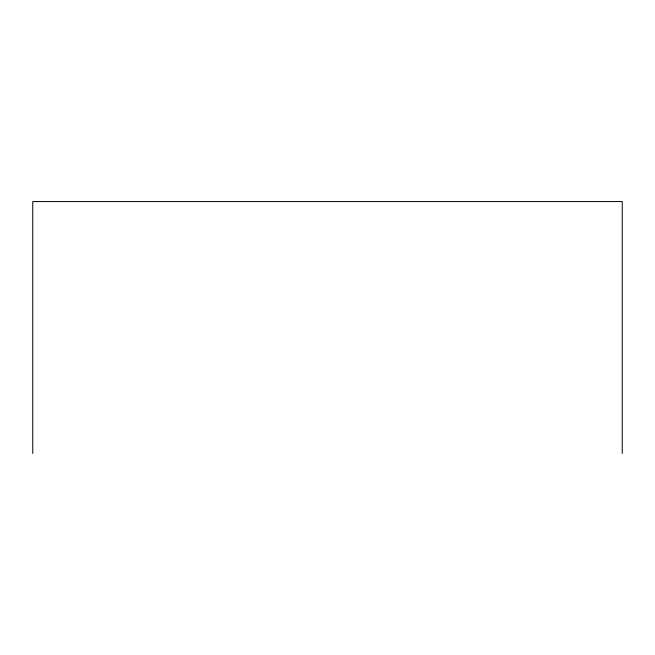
<?xml version="1.0" encoding="UTF-8"?>
<svg xmlns="http://www.w3.org/2000/svg" width="655" height="655" viewBox="0 0 655 655"><rect width="100%" height="100%" fill="white"/><g stroke="black" fill="none" stroke-linecap="round" stroke-linejoin="round"><path stroke-width="0.98" d="M622.25 453.44L622.25 201.56L32.75 201.56L32.75 453.44"/></g></svg>
